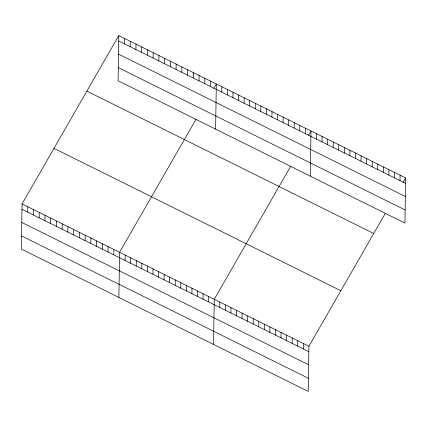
<?xml version="1.0" encoding="UTF-8"?>
<svg xmlns="http://www.w3.org/2000/svg" width="427" height="427" viewBox="0 0 427 427"><rect width="100%" height="100%" fill="white"/><g stroke="black" fill="none" stroke-linecap="round" stroke-linejoin="round"><path stroke-width="0.64" d="M118.781 35.585L118.071 80.724L404.94 223.091L405.65 177.952L118.781 35.585L22.06 203.909L21.35 249.048L308.219 391.415L308.929 346.276L385.341 213.297M27.712 212.155L27.798 206.759M33.45 215L33.536 209.604M39.188 217.85L39.273 212.454M44.926 220.695L45.011 215.299M50.664 223.545L50.744 218.144M56.401 226.39L56.481 220.994M62.134 229.24L62.219 223.839M67.872 232.085L67.957 226.689M73.609 234.935L73.695 229.534M79.347 237.78L79.433 232.384M85.085 240.631L85.17 235.229M90.823 243.475L90.908 238.079M96.561 246.32L96.646 240.924M102.299 249.171L102.384 243.769M108.036 252.015L108.122 246.619M113.774 254.866L113.86 249.464M118.887 297.454L119.597 252.314L196.004 119.336M124.433 43.832L124.519 38.435M125.079 260.475L125.164 255.079M130.171 46.676L130.256 41.28M130.646 263.24L130.731 257.839M135.909 49.527L135.994 44.125M136.218 266.005L136.298 260.603M141.647 52.372L141.727 46.975M141.785 268.764L141.871 263.368M147.384 55.222L147.464 49.82M147.352 271.529L147.438 266.133M153.117 58.067L153.202 52.67M152.925 274.294L153.005 268.893M158.855 60.917L158.94 55.515M158.492 277.059L158.577 271.657M164.592 63.762L164.678 58.366M164.059 279.818L164.144 274.422M170.33 66.612L170.416 61.21M169.626 282.583L169.711 277.187M176.068 69.457L176.154 64.061M175.198 285.348L175.283 279.947M181.806 72.302L181.891 66.906M180.765 288.113L180.851 282.711M187.544 75.152L187.629 69.756M186.332 290.872L186.418 285.476M193.282 77.997L193.367 72.601M191.904 293.637L191.99 288.241M199.019 80.847L199.105 75.446M197.471 296.402L197.557 291.006M204.757 83.692L204.843 78.296M203.038 299.167L203.124 293.765M210.495 86.542L210.58 81.141M208.611 301.926L208.691 296.53M215.608 129.13L216.318 83.991L213.735 88.48M213.553 344.434L214.263 299.295L290.67 166.316M221.8 92.152L221.885 86.756M219.745 307.456L219.83 302.06M227.367 94.917L227.452 89.515M225.317 310.221L225.397 304.819M232.939 97.676L233.019 92.28M230.884 312.98L230.97 307.584M238.506 100.441L238.592 95.045M236.451 315.745L236.537 310.349M244.073 103.206L244.159 97.81M242.018 318.51L242.104 313.114M249.64 105.971L249.726 100.569M247.591 321.275L247.676 315.873M255.213 108.736L255.298 103.334M253.158 324.04L253.243 318.638M260.78 111.495L260.865 106.099M258.725 326.799L258.81 321.403M266.347 114.26L266.432 108.864M264.297 329.564L264.382 324.168M271.919 117.025L272.004 111.623M269.864 332.329L269.949 326.927M277.486 119.79L277.571 114.388M275.431 335.094L275.516 329.692M283.053 122.549L283.138 117.153M281.003 337.853L281.089 332.457M288.625 125.314L288.711 119.918M286.57 340.618L286.656 335.222M294.192 128.079L294.278 122.682M292.137 343.383L292.223 337.981M299.759 130.843L299.845 125.442M297.71 346.148L297.79 340.746M305.332 133.603L305.412 128.207M303.277 348.907L303.362 343.511M310.274 176.111L310.984 130.972L308.406 135.46M316.466 139.133L316.551 133.736M322.033 141.897L322.118 136.496M327.605 144.657L327.69 139.261M333.172 147.422L333.257 142.026M338.739 150.187L338.824 144.79M344.311 152.951L344.397 147.55M349.878 155.716L349.964 150.315M355.445 158.476L355.531 153.079M361.018 161.241L361.103 155.844M366.585 164.005L366.67 158.604M372.152 166.77L372.237 161.369M377.724 169.53L377.804 164.133M383.291 172.294L383.377 166.898M388.858 175.059L388.944 169.658M394.425 177.824L394.511 172.423M399.998 180.584L400.083 175.187M403.072 182.441L405.65 177.952M118.695 40.987L405.565 183.348M118.487 54.101L405.362 196.463M118.279 67.61L405.148 209.977M86.862 91.132L373.732 233.5M53.978 148.361L340.847 290.728M22.06 203.909L308.929 346.276M21.974 209.31L308.844 351.672M21.766 222.424L308.641 364.786M21.558 235.934L308.427 378.301"/></g></svg>
